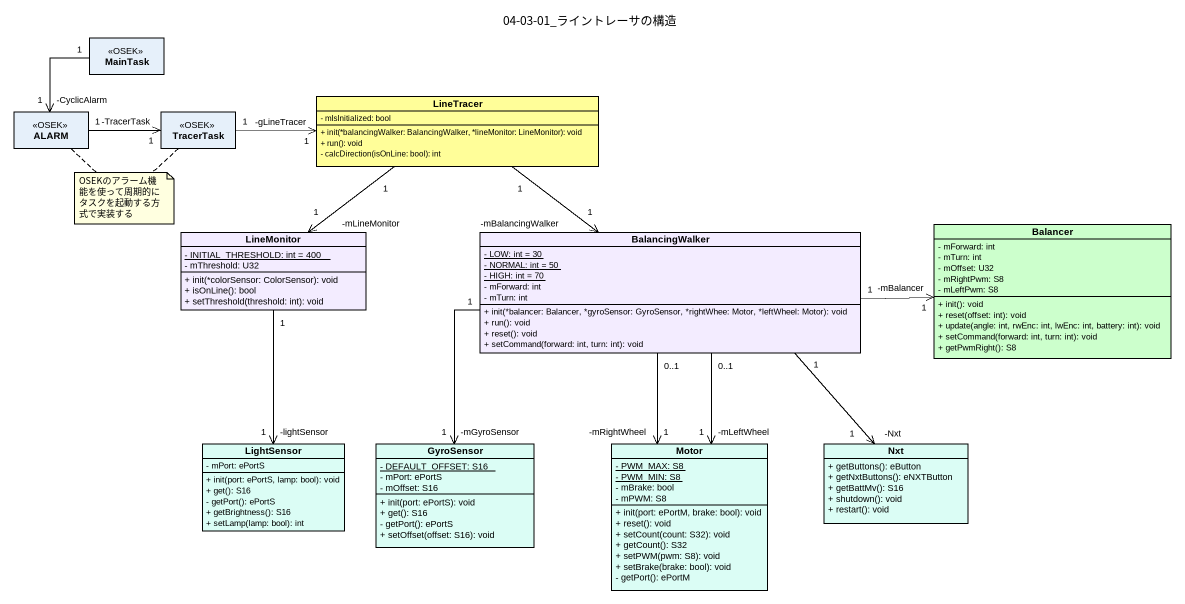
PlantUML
@startuml
title 04-03-01_ライントレーサの構造
hide circle
hide empty members
skinparam classAttributeIconSize 0
class MainTask <<OSEK>>
class LineTracer #FFFE99 {
  - mIsInitialized: bool
  + init(*balancingWalker: BalancingWalker, *lineMonitor: LineMonitor): void
  + run(): void
  - calcDirection(isOnLine: bool): int
}
class ALARM <<OSEK>>
class TracerTask <<OSEK>>
class Balancer #CCFFCC {
  - mForward: int
  - mTurn: int
  - mOffset: U32
  - mRightPwm: S8
  - mLeftPwm: S8
  + init(): void
  + reset(offset: int): void
  + update(angle: int, rwEnc: int, lwEnc: int, battery: int): void
  + setCommand(forward: int, turn: int): void
  + getPwmRight(): S8
}
class LineMonitor #F3ECFF {
  {static} - INITIAL_THRESHOLD: int = 400
  - mThreshold: U32
  + init(*colorSensor: ColorSensor): void
  + isOnLine(): bool
  + setThreshold(threshold: int): void
}
class BalancingWalker #F3ECFF {
  {static} - LOW: int = 30
  {static} - NORMAL: int = 50
  {static} - HIGH: int = 70
  - mForward: int
  - mTurn: int
  + init(*balancer: Balancer, *gyroSensor: GyroSensor, *rightWhee: Motor, *leftWheel: Motor): void
  + run(): void
  + reset(): void
  + setCommand(forward: int, turn: int): void
}
class LightSensor #DBFDF5 {
  - mPort: ePortS
  + init(port: ePortS, lamp: bool): void
  + get(): S16
  - getPort(): ePortS
  + getBrightness(): S16
  + setLamp(lamp: bool): int
}
class GyroSensor #DBFDF5 {
  {static} - DEFAULT_OFFSET: S16
  - mPort: ePortS
  - mOffset: S16
  + init(port: ePortS): void
  + get(): S16
  - getPort(): ePortS
  + setOffset(offset: S16): void
}
class Motor #DBFDF5 {
  {static} - PWM_MAX: S8
  {static} - PWM_MIN: S8
  - mBrake: bool
  - mPWM: S8
  + init(port: ePortM, brake: bool): void
  + reset(): void
  + setCount(count: S32): void
  + getCount(): S32
  + setPWM(pwm: S8): void
  + setBrake(brake: bool): void
  - getPort(): ePortM
}
class Nxt #DBFDF5 {
  + getButtons(): eButton
  + getNxtButtons(): eNXTButton
  + getBattMv(): S16
  + shutdown(): void
  + restart(): void
}
MainTask "1" --> "-CyclicAlarm\n1" ALARM
LineTracer "1" --> "-mLineMonitor\n1" LineMonitor
LineTracer "1" --> "-mBalancingWalker\n1" BalancingWalker
ALARM "1" -right-> "-TracerTask\n1" TracerTask
TracerTask "1" -right-> "-gLineTracer\n1" LineTracer
LineMonitor "1" --> "-lightSensor\n1" LightSensor
BalancingWalker "1" -right-> "-mBalancer\n1" Balancer
BalancingWalker "1" --> "-mGyroSensor\n1" GyroSensor
BalancingWalker "0..1" --> "-mRightWheel\n1" Motor
BalancingWalker "0..1" --> "-mLeftWheel\n1" Motor
BalancingWalker "1" --> "-Nxt\n1" Nxt
note as N1
  OSEKのアラーム機能を使って周期的にタスクを起動する方式で実装する
end note
N1 .. ALARM
N1 .. TracerTask
@enduml
